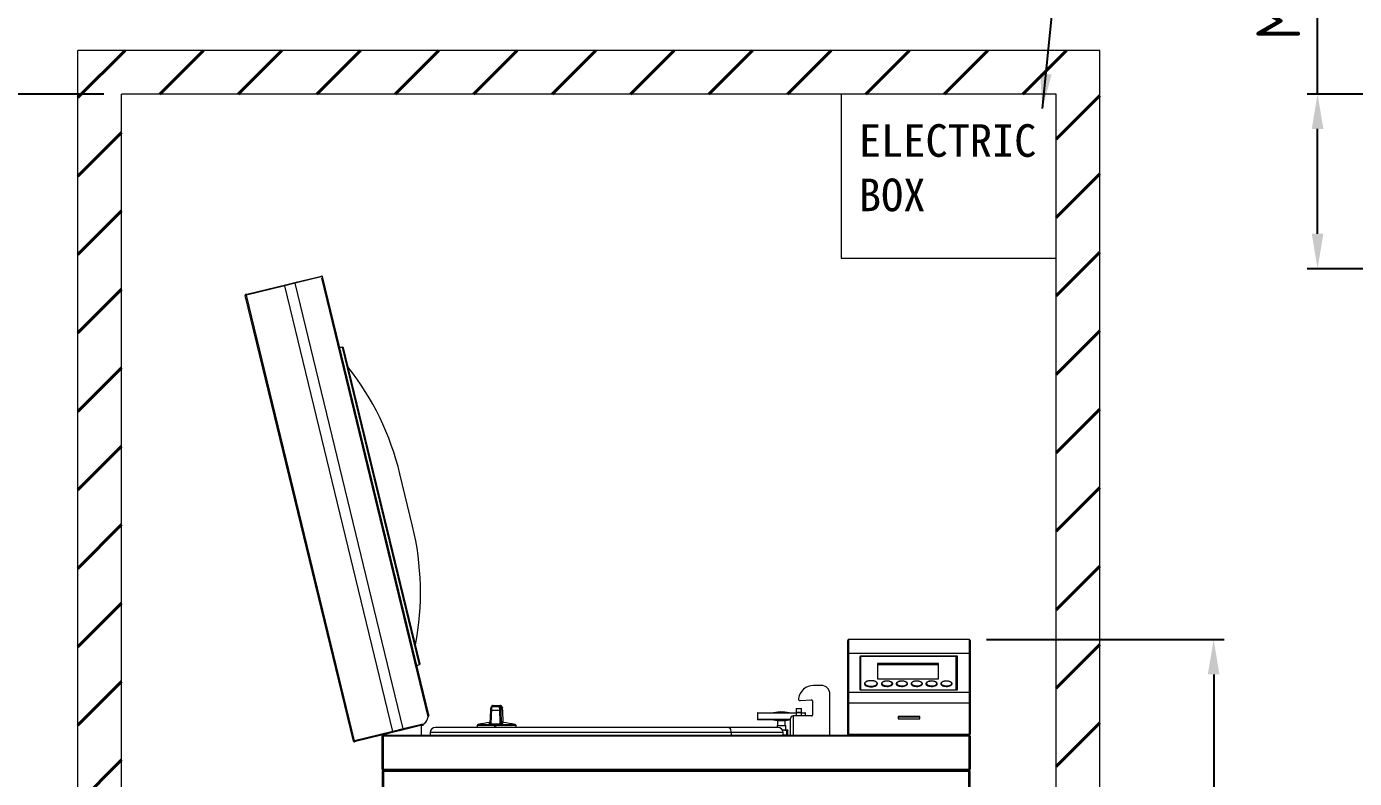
# Model space of a CAD drawing. Header units: millimetres. Extents: x 0 to 5860, y 0 to 4120.
# Drawn here: x 2071 to 3591, y 2248 to 3109 of the extents above; entities that cross this region are included whole.
import ezdxf

# ---------------------------------------------------------------- set-up
doc = ezdxf.new("R2010")
doc.units = ezdxf.units.MM
doc.layers.get('0').update_dxf_attribs({"lineweight": 15})
for name, color, linetype, lineweight in [('D', 3, 'Continuous', 13), ('P', 2, 'Continuous', 40), ('S', 4, 'Continuous', 15)]:
    doc.layers.add(name, color=color, linetype=linetype, lineweight=lineweight)
doc.styles.get("Standard").update_dxf_attribs({"font": 'kaiu.ttf'})
doc.styles.add('STU25', font='isocp2.shx')
doc.dimstyles.new('STU25', dxfattribs={"dimscale": 20, "dimtxt": 2.5, "dimasz": 2, "dimexe": 0.6, "dimexo": 1, "dimgap": 1, "dimtad": 1, "dimdsep": 46, "dimtxsty": 'STU25', "dimcen": 2, "dimazin": 2, "dimtfac": 1, "dimtmove": 0, "dimatfit": 3, "dimfxl": 0, "dimtolj": 1, "dimtzin": 0, "dimarcsym": 0})
doc.dimstyles.new('STU25$7', dxfattribs={"dimscale": 20, "dimtxt": 2.5, "dimasz": 2, "dimexe": 1.25, "dimexo": 0.625, "dimgap": 1, "dimtad": 1, "dimdec": 4, "dimdsep": 46, "dimtxsty": 'STU25', "dimcen": 2.5, "dimazin": 2, "dimtfac": 1, "dimtdec": 4, "dimtmove": 0, "dimatfit": 3, "dimfxl": 0, "dimtolj": 1, "dimtzin": 0, "dimarcsym": 0})

# ---------------------------------------------------------------- blocks, each defined once
blk = doc.blocks.new('*D17')
at = {"layer": 'D', "color": 0, "lineweight": -2}
for p, q in [((3549, 3031.9), (3549, 3311.9)), ((3600.8, 3031.9), (3537, 3031.9)), ((3549, 2871.9), (3549, 2991.9)), ((3601.9, 2831.9), (3537, 2831.9))]:
    blk.add_line(p, q, dxfattribs=at)
at = {"layer": 'D', "color": 0}
for points in [[(3542.4, 2991.9), (3555.7, 2991.9), (3549, 3031.9)], [(3542.4, 2871.9), (3555.7, 2871.9), (3549, 2831.9)]]:
    blk.add_solid(points, dxfattribs=at)
at = {"layer": 'Defpoints', "color": 0}
for p in [(3549, 3031.9), (3620.8, 3031.9), (3621.9, 2831.9)]:
    blk.add_point(p, dxfattribs=at)
at = {"layer": 'D', "color": 0, "insert": (3504, 3191.9), "char_height": 50, "attachment_point": 5, "rotation": 90, "style": 'STU25'}
blk.add_mtext('\\A1;Min.200', dxfattribs=at)
blk = doc.blocks.new('*D19')
at = {"layer": 'D', "color": 0, "lineweight": -2}
for p, q in [((3170.1, 2407.4), (3442.1, 2407.4)), ((3430.1, 2367.4), (3430.1, 1437.4)), ((3099.8, 1397.4), (3442.1, 1397.4))]:
    blk.add_line(p, q, dxfattribs=at)
at = {"layer": 'D', "color": 0}
for points in [[(3423.4, 2367.4), (3436.7, 2367.4), (3430.1, 2407.4)], [(3423.4, 1437.4), (3436.7, 1437.4), (3430.1, 1397.4)]]:
    blk.add_solid(points, dxfattribs=at)
at = {"layer": 'Defpoints', "color": 0}
for p in [(3150.1, 2407.4), (3079.8, 1397.4), (3430.1, 1397.4)]:
    blk.add_point(p, dxfattribs=at)
at = {"layer": 'D', "color": 0, "insert": (3385.1, 1902.4), "char_height": 50, "attachment_point": 5, "rotation": 90, "style": 'STU25'}
blk.add_mtext('\\A1;1010', dxfattribs=at)
blk = doc.blocks.new('*D25')
at = {"layer": 'D', "color": 0, "lineweight": -2}
for p, q in [((2159.7, 3031.9), (1969.4, 3031.9)), ((1981.4, 1437.4), (1981.4, 2991.9)), ((2159.7, 1397.4), (1969.4, 1397.4))]:
    blk.add_line(p, q, dxfattribs=at)
at = {"layer": 'D', "color": 0}
for points in [[(1974.8, 2991.9), (1988.1, 2991.9), (1981.4, 3031.9)], [(1974.8, 1437.4), (1988.1, 1437.4), (1981.4, 1397.4)]]:
    blk.add_solid(points, dxfattribs=at)
at = {"layer": 'Defpoints', "color": 0}
for p in [(1981.4, 3031.9), (2179.7, 3031.9), (2179.7, 1397.4)]:
    blk.add_point(p, dxfattribs=at)
at = {"layer": 'D', "color": 0, "insert": (1936.4, 2214.7), "char_height": 50, "attachment_point": 5, "rotation": 90, "style": 'STU25'}
blk.add_mtext('\\A1;1634.5', dxfattribs=at)

msp = doc.modelspace()

# ---------------------------------------------------------------- hatches: boundary and pattern name
at = {"layer": 'P'}
h = msp.add_hatch(dxfattribs=at)
h.set_pattern_fill('ANSI31', color=256, scale=20, style=0)
h.paths.add_polyline_path([(3299.716, 3081.904), (2129.716, 3081.904), (2129.716, 1347.404), (3299.716, 1347.404)])
edge = h.paths.add_edge_path(flags=16)
edge.add_line((3249.716, 3031.904), (2179.716, 3031.904))
edge.add_line((2179.716, 1397.404), (2179.716, 3031.904))
edge.add_line((3249.716, 1397.404), (3249.716, 3031.904))
edge.add_line((3251.255, 1397.404), (2179.716, 1397.404))

# ---------------------------------------------------------------- linework, layer by layer
at = {"color": 7, "linetype": 'Continuous', "lineweight": 15}
for p, q in [((2366.781, 2812.395), (2322.864, 2801.74)), ((2323.469, 2802.916), (2367.476, 2813.592)), ((2378.491, 2815.236), (2366.781, 2812.395)), ((2490.561, 2302.195), (2366.781, 2812.395)), ((2367.476, 2813.592), (2378.307, 2816.22)), ((2367.476, 2813.592), (2367.712, 2812.621)), ((2378.307, 2816.22), (2408.634, 2823.578)), ((2378.307, 2816.22), (2378.542, 2815.248)), ((2409.89, 2822.854), (2378.491, 2815.236)), ((2502.272, 2305.036), (2378.491, 2815.236)), ((2408.869, 2822.606), (2408.634, 2823.578)), ((2410.244, 2821.396), (2409.223, 2821.148)), ((2531.04, 2319.041), (2409.223, 2821.148)), ((2410.244, 2821.396), (2409.89, 2822.854)), ((2531.55, 2321.395), (2410.244, 2821.396)), ((2322.864, 2801.74), (2321.455, 2801.398)), ((2445.236, 2291.199), (2321.455, 2801.398)), ((2322.289, 2802.629), (2323.469, 2802.916)), ((2322.524, 2801.658), (2322.289, 2802.629)), ((2446.645, 2291.541), (2322.864, 2801.74)), ((2323.469, 2802.916), (2323.705, 2801.944)), ((2332.859, 2754.1), (2332.671, 2755.168)), ((2333.557, 2751.519), (2332.859, 2754.1)), ((2521.525, 2379.68), (2433.818, 2741.193)), ((2513.086, 2537.256), (2498.526, 2597.269)), ((3011.216, 2390.684), (3011.216, 2406.304)), ((3150.116, 2407.404), (3012.316, 2407.404)), ((3012.316, 2391.479), (3012.316, 2407.404)), ((3150.116, 2407.404), (3150.116, 2391.479)), ((3151.216, 2406.304), (3151.216, 2390.684)), ((3012.216, 2391.804), (3011.216, 2391.804)), ((3011.216, 2390.684), (3012.216, 2390.684)), ((3011.216, 2345.628), (3011.216, 2390.684)), ((3012.216, 2391.479), (3012.216, 2391.804)), ((3012.316, 2391.479), (3012.216, 2391.479)), ((3012.216, 2391.479), (3012.216, 2346.635)), ((3150.116, 2391.479), (3012.316, 2391.479)), ((3135.216, 2387.984), (3025.216, 2387.984)), ((3025.216, 2387.984), (3025.216, 2349.971)), ((3136.716, 2388.432), (3025.716, 2388.432)), ((3025.716, 2388.432), (3025.716, 2349.971)), ((3135.216, 2349.971), (3135.216, 2387.984)), ((3136.716, 2387.537), (3135.216, 2387.537)), ((3136.716, 2386.643), (3135.216, 2386.643)), ((3136.716, 2349.971), (3136.716, 2388.432)), ((3150.216, 2391.479), (3150.116, 2391.479)), ((3150.216, 2391.804), (3151.216, 2391.804)), ((3150.216, 2391.804), (3150.216, 2391.479)), ((3150.216, 2391.479), (3150.216, 2346.635)), ((3151.216, 2390.684), (3150.216, 2390.684)), ((3151.216, 2390.684), (3151.216, 2345.628)), ((3115.216, 2380.158), (3045.216, 2380.158)), ((3045.216, 2380.158), (3045.216, 2362.27)), ((3115.216, 2379.264), (3045.216, 2379.264)), ((3115.216, 2378.369), (3045.216, 2378.369)), ((3115.216, 2362.27), (3115.216, 2380.158)), ((3045.216, 2362.27), (3115.216, 2362.27)), ((2980.716, 2354.904), (2972.116, 2354.904)), ((2990.716, 2297.904), (2990.716, 2344.904)), ((3011.216, 2334.613), (3011.216, 2345.628)), ((3011.216, 2345.628), (3012.216, 2345.628)), ((3150.216, 2346.635), (3012.216, 2346.635)), ((3012.216, 2346.635), (3012.216, 2334.56)), ((3025.216, 2349.971), (3135.216, 2349.971)), ((3025.716, 2349.971), (3136.716, 2349.971)), ((3150.216, 2346.635), (3150.216, 2334.56)), ((3151.216, 2345.628), (3150.216, 2345.628)), ((3151.216, 2345.628), (3151.216, 2334.613)), ((2602.251, 2326.147), (2601.515, 2311.372)), ((2612.814, 2326.23), (2603.281, 2326.23)), ((2603.982, 2330.634), (2612.644, 2330.634)), ((2612.466, 2331.404), (2605.424, 2331.404)), ((2614.026, 2326.139), (2614.576, 2311.405)), ((2616.182, 2326.147), (2616.179, 2326.139)), ((2616.875, 2312.22), (2616.182, 2326.147)), ((2952.716, 2328.591), (2952.216, 2328.091)), ((2952.216, 2328.091), (2952.216, 2323.964)), ((2955.993, 2328.091), (2952.216, 2328.091)), ((2952.716, 2328.591), (2955.863, 2328.591)), ((2955.863, 2328.591), (2957.716, 2328.591)), ((2958.216, 2328.091), (2955.993, 2328.091)), ((2956.976, 2337.545), (2969.654, 2338.337)), ((2958.216, 2328.091), (2957.716, 2328.591)), ((2958.216, 2323.964), (2958.216, 2328.091)), ((2970.716, 2337.339), (2970.716, 2320.904)), ((3011.216, 2299.004), (3011.216, 2334.613)), ((3011.216, 2334.613), (3012.216, 2334.613)), ((3150.216, 2334.56), (3012.216, 2334.56)), ((3012.216, 2334.56), (3012.216, 2299.004)), ((3151.216, 2334.613), (3150.216, 2334.613)), ((3150.216, 2334.56), (3150.216, 2299.004)), ((3151.216, 2334.613), (3151.216, 2299.004)), ((2526.533, 2310.923), (2502.272, 2305.036)), ((2602.501, 2310.975), (2613.405, 2310.975)), ((2907.716, 2323.075), (2907.716, 2316.075)), ((2908.216, 2323.575), (2908.819, 2323.575)), ((2945.716, 2315.575), (2908.216, 2315.575)), ((2908.819, 2323.575), (2952.216, 2323.575)), ((2933.716, 2324.684), (2926.133, 2323.575)), ((2926.133, 2315.575), (2930.716, 2314.904)), ((2930.716, 2314.904), (2930.716, 2308.904)), ((2930.716, 2314.904), (2939.716, 2314.904)), ((2933.716, 2324.684), (2936.716, 2324.684)), ((2944.3, 2323.575), (2936.716, 2324.684)), ((2939.716, 2314.904), (2944.3, 2315.575)), ((2939.716, 2308.904), (2939.716, 2314.904)), ((2945.716, 2297.904), (2945.716, 2316.904)), ((2969.716, 2319.904), (2948.716, 2319.904)), ((2948.716, 2319.904), (2948.716, 2297.904)), ((2952.216, 2323.964), (2952.216, 2319.904)), ((2952.216, 2323.964), (2952.216, 2319.904)), ((2955.216, 2323.964), (2952.216, 2323.964)), ((2952.216, 2323.964), (2958.216, 2323.964)), ((2958.216, 2323.964), (2955.216, 2323.964)), ((2958.216, 2319.904), (2958.216, 2323.964)), ((2958.216, 2319.904), (2958.216, 2323.964)), ((2958.216, 2323.575), (2962.216, 2323.575)), ((2962.716, 2319.904), (2962.716, 2323.075)), ((3068.816, 2319.304), (3068.816, 2316.504)), ((3093.616, 2319.304), (3068.816, 2319.304)), ((3068.816, 2319.004), (3093.616, 2319.004)), ((3068.816, 2316.504), (3093.616, 2316.504)), ((3073.716, 2319.304), (3073.716, 2319.004)), ((3086.216, 2319.304), (3086.216, 2319.004)), ((3093.616, 2316.504), (3093.616, 2319.304)), ((2490.561, 2302.195), (2446.645, 2291.541)), ((2491.728, 2301.449), (2447.721, 2290.773)), ((2479.216, 2296.894), (2478.216, 2296.894)), ((2478.216, 2283.904), (2478.216, 2296.894)), ((2478.226, 2258.914), (2478.226, 2295.651)), ((2479.216, 2295.657), (2479.216, 2296.894)), ((2479.226, 2297.904), (3150.206, 2297.904)), ((2479.226, 2296.904), (2479.226, 2297.904)), ((2479.226, 2296.894), (2479.226, 2296.904)), ((3150.206, 2296.894), (2479.226, 2296.894)), ((2479.226, 2296.894), (2479.226, 2295.657)), ((2479.226, 2295.657), (2479.236, 2295.657)), ((2479.236, 2295.657), (2479.236, 2258.914)), ((2483.216, 2299.384), (2483.216, 2297.904)), ((2502.272, 2305.036), (2490.561, 2302.195)), ((2491.728, 2301.449), (2491.492, 2302.421)), ((2502.559, 2304.077), (2491.728, 2301.449)), ((2502.559, 2304.077), (2502.323, 2305.049)), ((2524.091, 2309.301), (2502.559, 2304.077)), ((2523.216, 2297.904), (2523.216, 2309.089)), ((2523.855, 2310.273), (2524.091, 2309.301)), ((2524.091, 2309.301), (2525.16, 2309.56)), ((2524.924, 2310.532), (2525.16, 2309.56)), ((2533.216, 2300.904), (2533.216, 2297.904)), ((2873.785, 2306.904), (2539.216, 2306.904)), ((2587.004, 2309.132), (2586.926, 2306.904)), ((2613.564, 2310.103), (2602.246, 2310.103)), ((2607.294, 2306.904), (2607.299, 2309.132)), ((2607.332, 2309.977), (2607.325, 2306.904)), ((2608.33, 2309.977), (2607.332, 2309.977)), ((2608.292, 2306.904), (2608.297, 2309.132)), ((2631.507, 2306.904), (2631.429, 2309.132)), ((2931.216, 2306.904), (2873.809, 2306.904)), ((2878.027, 2297.904), (2878.027, 2300.904)), ((2878.052, 2297.904), (2878.052, 2300.904)), ((2930.216, 2308.904), (2930.216, 2306.904)), ((2930.216, 2308.904), (2940.216, 2308.904)), ((2936.401, 2303.777), (2937.65, 2303.904)), ((2936.412, 2303.904), (2937.65, 2303.904)), ((2937.216, 2297.904), (2937.216, 2300.904)), ((2937.65, 2297.904), (2937.216, 2297.948)), ((2937.65, 2303.904), (2942.117, 2303.904)), ((2940.216, 2303.904), (2940.216, 2308.904)), ((2941.439, 2303.404), (2942.117, 2303.904)), ((2941.439, 2298.404), (2941.439, 2303.404)), ((2942.795, 2298.404), (2942.117, 2297.904)), ((2942.795, 2298.404), (2942.795, 2303.404)), ((3012.216, 2299.004), (3011.216, 2299.004)), ((3012.216, 2299.004), (3150.216, 2299.004)), ((3012.316, 2297.904), (3012.316, 2298.633)), ((3150.116, 2297.904), (3150.116, 2298.633)), ((3150.196, 2258.914), (3150.196, 2295.657)), ((3150.196, 2295.657), (3150.206, 2295.657)), ((3150.206, 2296.904), (3150.206, 2297.904)), ((3150.206, 2296.904), (3150.206, 2296.894)), ((3150.206, 2295.657), (3150.206, 2296.894)), ((3150.216, 2299.004), (3151.216, 2299.004)), ((3150.216, 2296.894), (3151.216, 2296.894)), ((3150.216, 2296.894), (3150.216, 2295.657)), ((3151.206, 2258.914), (3151.206, 2295.651)), ((3151.216, 2296.894), (3151.216, 2283.904)), ((2446.645, 2291.541), (2445.236, 2291.199)), ((2446.305, 2291.458), (2446.541, 2290.486)), ((2447.721, 2290.773), (2446.541, 2290.486)), ((2447.721, 2290.773), (2447.486, 2291.745)), ((2478.216, 2258.914), (2478.216, 2283.904)), ((2478.216, 2283.904), (2478.226, 2283.904)), ((3151.216, 2283.904), (3151.206, 2283.904)), ((3151.216, 2283.904), (3151.216, 2258.914)), ((2478.216, 2256.404), (2478.216, 1475.404)), ((2479.716, 2256.404), (2478.216, 2256.404)), ((2478.226, 2258.914), (2479.236, 2258.914)), ((2478.226, 2258.904), (2478.226, 2258.914)), ((2479.226, 2258.904), (2478.226, 2258.904)), ((2479.226, 2258.904), (2479.226, 2258.914)), ((2479.226, 2257.904), (2479.236, 2257.904)), ((2479.236, 2258.914), (3150.196, 2258.914)), ((2479.236, 2258.904), (2479.236, 2257.904)), ((2479.246, 2257.904), (2479.236, 2257.904)), ((3150.186, 2257.904), (2479.246, 2257.904)), ((2479.503, 2256.851), (2479.716, 2256.897)), ((2479.716, 2257.904), (2479.716, 2256.904)), ((3149.716, 2256.404), (2479.716, 2256.404)), ((2479.716, 2256.404), (2479.716, 1475.404)), ((3149.716, 2257.904), (3149.716, 2256.904)), ((3149.716, 2256.897), (3149.93, 2256.851)), ((3149.716, 1475.404), (3149.716, 2256.404)), ((3151.216, 2256.404), (3149.716, 2256.404)), ((3150.196, 2257.904), (3150.186, 2257.904)), ((3150.196, 2258.914), (3151.206, 2258.914)), ((3150.196, 2258.904), (3150.196, 2257.904)), ((3150.196, 2257.904), (3150.206, 2257.904)), ((3150.206, 2258.914), (3150.206, 2258.904)), ((3150.206, 2258.904), (3151.206, 2258.904)), ((3151.206, 2258.904), (3151.206, 2258.914)), ((3151.216, 1475.404), (3151.216, 2256.404))]:
    msp.add_line(p, q, dxfattribs=at)
at = {"color": 8, "linetype": 'Continuous', "lineweight": 15}
for p, q in [((2332.859, 2754.1), (2332.926, 2754.118)), ((2520.997, 2378.548), (2432.829, 2741.957)), ((2616.872, 2312.221), (2616.179, 2326.139)), ((2908.331, 2323.075), (2907.716, 2323.075)), ((2907.716, 2316.075), (2945.716, 2316.075)), ((2952.216, 2323.075), (2908.331, 2323.075)), ((2962.716, 2323.075), (2958.216, 2323.075)), ((2878.027, 2300.904), (2533.216, 2300.904)), ((2607.299, 2309.132), (2587.004, 2309.132)), ((2587.787, 2310.074), (2607.847, 2310.074)), ((2607.847, 2310.074), (2630.646, 2310.074)), ((2631.429, 2309.132), (2608.297, 2309.132)), ((2937.216, 2300.904), (2878.052, 2300.904)), ((2478.226, 2258.914), (2478.216, 2258.914)), ((3151.206, 2258.914), (3151.216, 2258.914))]:
    msp.add_line(p, q, dxfattribs=at)
at = {"color": 7, "linetype": 'Continuous', "lineweight": 15, "flags": 128}
for points in [[(3030.219, 2356.597), (3030.26, 2356.317), (3030.609, 2355.609), (3031.29, 2354.95), (3032.271, 2354.373), (3033.507, 2353.903), (3034.94, 2353.564), (3036.503, 2353.37), (3038.122, 2353.33), (3039.723, 2353.448), (3041.229, 2353.716), (3042.572, 2354.123), (3043.687, 2354.65), (3044.523, 2355.271), (3045.041, 2355.958), (3045.216, 2356.68)], [(3049.717, 2356.63), (3049.76, 2356.342), (3050.108, 2355.685), (3050.786, 2355.082), (3051.756, 2354.565), (3052.966, 2354.162), (3054.352, 2353.895), (3055.838, 2353.778), (3057.345, 2353.817), (3058.791, 2354.01), (3060.098, 2354.348), (3061.196, 2354.811), (3062.025, 2355.375), (3062.541, 2356.009), (3062.716, 2356.68)], [(3062.216, 2357.127), (3062.028, 2357.794), (3061.474, 2358.419), (3060.59, 2358.964), (3059.431, 2359.392), (3058.07, 2359.679), (3056.593, 2359.805), (3055.092, 2359.762), (3053.662, 2359.555), (3052.392, 2359.194), (3051.362, 2358.704), (3050.638, 2358.115), (3050.264, 2357.463), (3050.264, 2356.79), (3050.638, 2356.139), (3051.362, 2355.55), (3052.392, 2355.059), (3053.662, 2354.699), (3055.092, 2354.491), (3056.593, 2354.449), (3058.07, 2354.575), (3059.431, 2354.861), (3060.59, 2355.29), (3061.474, 2355.834), (3062.028, 2356.459), (3062.216, 2357.127)], [(3066.717, 2356.63), (3066.76, 2356.342), (3067.108, 2355.685), (3067.786, 2355.082), (3068.756, 2354.565), (3069.966, 2354.162), (3071.352, 2353.895), (3072.838, 2353.778), (3074.345, 2353.817), (3075.791, 2354.01), (3077.098, 2354.348), (3078.196, 2354.811), (3079.025, 2355.375), (3079.541, 2356.009), (3079.716, 2356.68)], [(3079.216, 2357.127), (3079.028, 2357.794), (3078.474, 2358.419), (3077.59, 2358.964), (3076.431, 2359.392), (3075.07, 2359.679), (3073.593, 2359.805), (3072.092, 2359.762), (3070.662, 2359.555), (3069.392, 2359.194), (3068.362, 2358.704), (3067.638, 2358.115), (3067.264, 2357.463), (3067.264, 2356.79), (3067.638, 2356.139), (3068.362, 2355.55), (3069.392, 2355.059), (3070.662, 2354.699), (3072.092, 2354.491), (3073.593, 2354.449), (3075.07, 2354.575), (3076.431, 2354.861), (3077.59, 2355.29), (3078.474, 2355.834), (3079.028, 2356.459), (3079.216, 2357.127)], [(3083.717, 2356.63), (3083.76, 2356.342), (3084.108, 2355.685), (3084.786, 2355.082), (3085.756, 2354.565), (3086.966, 2354.162), (3088.352, 2353.895), (3089.838, 2353.778), (3091.345, 2353.817), (3092.791, 2354.01), (3094.098, 2354.348), (3095.196, 2354.811), (3096.025, 2355.375), (3096.541, 2356.009), (3096.716, 2356.68)], [(3096.216, 2357.127), (3096.028, 2357.794), (3095.474, 2358.419), (3094.59, 2358.964), (3093.431, 2359.392), (3092.07, 2359.679), (3090.593, 2359.805), (3089.092, 2359.762), (3087.662, 2359.555), (3086.392, 2359.194), (3085.362, 2358.704), (3084.638, 2358.115), (3084.264, 2357.463), (3084.264, 2356.79), (3084.638, 2356.139), (3085.362, 2355.55), (3086.392, 2355.059), (3087.662, 2354.699), (3089.092, 2354.491), (3090.593, 2354.449), (3092.07, 2354.575), (3093.431, 2354.861), (3094.59, 2355.29), (3095.474, 2355.834), (3096.028, 2356.459), (3096.216, 2357.127)], [(3100.717, 2356.63), (3100.76, 2356.342), (3101.108, 2355.685), (3101.786, 2355.082), (3102.756, 2354.565), (3103.966, 2354.162), (3105.352, 2353.895), (3106.838, 2353.778), (3108.345, 2353.817), (3109.791, 2354.01), (3111.098, 2354.348), (3112.196, 2354.811), (3113.025, 2355.375), (3113.541, 2356.009), (3113.716, 2356.68)], [(3113.216, 2357.127), (3113.028, 2357.794), (3112.474, 2358.419), (3111.59, 2358.964), (3110.431, 2359.392), (3109.07, 2359.679), (3107.593, 2359.805), (3106.092, 2359.762), (3104.662, 2359.555), (3103.392, 2359.194), (3102.362, 2358.704), (3101.638, 2358.115), (3101.264, 2357.463), (3101.264, 2356.79), (3101.638, 2356.139), (3102.362, 2355.55), (3103.392, 2355.059), (3104.662, 2354.699), (3106.092, 2354.491), (3107.593, 2354.449), (3109.07, 2354.575), (3110.431, 2354.861), (3111.59, 2355.29), (3112.474, 2355.834), (3113.028, 2356.459), (3113.216, 2357.127)], [(3117.717, 2356.63), (3117.76, 2356.342), (3118.108, 2355.685), (3118.786, 2355.082), (3119.756, 2354.565), (3120.966, 2354.162), (3122.352, 2353.895), (3123.838, 2353.778), (3125.345, 2353.817), (3126.791, 2354.01), (3128.098, 2354.348), (3129.196, 2354.811), (3130.025, 2355.375), (3130.541, 2356.009), (3130.716, 2356.68)], [(3130.216, 2357.127), (3130.028, 2357.794), (3129.474, 2358.419), (3128.59, 2358.964), (3127.431, 2359.392), (3126.07, 2359.679), (3124.593, 2359.805), (3123.092, 2359.762), (3121.662, 2359.555), (3120.392, 2359.194), (3119.362, 2358.704), (3118.638, 2358.115), (3118.264, 2357.463), (3118.264, 2356.79), (3118.638, 2356.139), (3119.362, 2355.55), (3120.392, 2355.059), (3121.662, 2354.699), (3123.092, 2354.491), (3124.593, 2354.449), (3126.07, 2354.575), (3127.431, 2354.861), (3128.59, 2355.29), (3129.474, 2355.834), (3130.028, 2356.459), (3130.216, 2357.127)], [(3031.754, 2355.486), (3032.243, 2355.175), (3033.352, 2354.679), (3034.679, 2354.306), (3036.159, 2354.075), (3037.716, 2353.996), (3039.274, 2354.075), (3040.753, 2354.306), (3042.081, 2354.679), (3043.189, 2355.175), (3043.983, 2355.731)], [(2604.688, 2331.051), (2604.871, 2331.388), (2605.055, 2331.628), (2605.24, 2331.772), (2605.424, 2331.821), (2605.609, 2331.772), (2605.793, 2331.628), (2605.967, 2331.404)], [(2612.272, 2331.051), (2612.456, 2331.388), (2612.64, 2331.628), (2612.824, 2331.772), (2613.009, 2331.821), (2613.024, 2331.82)], [(2613.405, 2310.975), (2613.317, 2313.239), (2612.814, 2326.23)], [(2615.856, 2329.222), (2615.614, 2329.721), (2615.376, 2330.079), (2615.144, 2330.293), (2614.918, 2330.365), (2614.699, 2330.293), (2614.485, 2330.079), (2614.279, 2329.721), (2614.08, 2329.222)], [(2601.476, 2311.147), (2601.498, 2311.228), (2601.52, 2311.405)], [(2878.027, 2300.904), (2877.882, 2302.457), (2877.459, 2303.904), (2876.785, 2305.146), (2875.906, 2306.1), (2874.883, 2306.699), (2873.785, 2306.904)], [(2878.052, 2300.904), (2877.907, 2302.457), (2877.483, 2303.904), (2876.809, 2305.146), (2875.931, 2306.1), (2874.907, 2306.699), (2873.809, 2306.904)]]:
    msp.add_lwpolyline(points, dxfattribs=at)
at = {"color": 8, "linetype": 'Continuous', "lineweight": 15, "flags": 128}
for points in [[(3044.716, 2357.127), (3044.541, 2357.823), (3044.023, 2358.485), (3043.189, 2359.079), (3042.081, 2359.574), (3040.753, 2359.947), (3039.274, 2360.179), (3037.716, 2360.257), (3036.159, 2360.179), (3034.679, 2359.947), (3033.352, 2359.574), (3032.243, 2359.079), (3031.41, 2358.485), (3030.892, 2357.823), (3030.716, 2357.127), (3030.892, 2356.43), (3031.41, 2355.768), (3031.754, 2355.486)], [(2612.644, 2330.634), (2612.846, 2331.143), (2613.056, 2331.506), (2613.273, 2331.725), (2613.497, 2331.798), (2613.514, 2331.797)], [(2615.739, 2329.747), (2615.822, 2329.492), (2615.856, 2329.222)]]:
    msp.add_lwpolyline(points, dxfattribs=at)
at = {"color": 7, "linetype": 'Continuous', "lineweight": 15}
for centre, radius, start, end in [((2408.881, 2822.557), 1.05, 16.366552, 103.63715), ((2432.675, 2751.206), 9.25, 249.056371, 270.956766), ((2432.846, 2740.957), 1, 13.63715, 90.956766), ((2188.52, 2522.057), 319, 13.63715, 38.236078), ((2203.079, 2462.045), 319, 349.038221, 13.63715), ((2523.778, 2369.857), 9.25, 108.471657, 128.391296), ((2520.53, 2379.579), 1, 288.471657, 5.791274), ((2972.116, 2337.504), 17.4, 90, 172.397763), ((2980.716, 2344.904), 10, 0, 90), ((2609.216, 2245.095), 86.809, 92.514024, 92.837959), ((2605.506, 2330.792), 0.618, 97.625129, 142.991407), ((2608.448, 2244.818), 86.249, 87.811726, 92.188274), ((2612.578, 2329.13), 1.506, 3.486545, 87.464608), ((2613.165, 2322.801), 3.447, 75.535001, 95.841281), ((2609.216, 2245.095), 86.809, 87.162041, 87.485976), ((2956.851, 2339.541), 2, 172.397763, 273.576334), ((2969.716, 2337.339), 1, 0, 93.576334), ((2511.778, 2324.424), 20, 317.539324, 344.386461), ((2614.806, 2188.029), 125, 96.093489, 102.483399), ((2601.241, 2310.871), 1.265, 322.643505, 4.74379), ((2615.217, 2310.855), 1.816, 176.213087, 204.468775), ((2615.577, 2311.469), 1.003, 183.688243, 266.090858), ((2603.626, 2188.029), 125, 77.516601, 84.046457), ((2908.216, 2323.075), 0.5, 90, 180), ((2908.216, 2316.075), 0.5, 180, 270), ((2948.716, 2316.904), 3, 90, 180), ((2962.216, 2323.075), 0.5, 0, 90), ((2969.716, 2320.904), 1, 270, 0), ((2523.831, 2310.37), 1.1, 283.63715, 8.421241), ((2539.216, 2300.904), 6, 90, 180), ((2588.003, 2309.097), 1, 102.483399, 178), ((2630.43, 2309.097), 1, 2, 77.516601), ((2931.216, 2300.904), 6, 0, 90), ((2479.226, 2258.914), 1.01, 180, 270), ((3150.206, 2258.914), 1.01, 270, 0)]:
    msp.add_arc(centre, radius, start, end, dxfattribs=at)
at = {"color": 8, "linetype": 'Continuous', "lineweight": 15}
for centre, radius, start, end in [((3042.653, 2357.321), 2.072, 309.90137, 354.619915), ((2602.948, 2323.917), 2.337, 81.816251, 107.361565), ((2604.047, 2329.161), 1.474, 92.517206, 156.272044), ((2605.585, 2330.302), 1.637, 114.029942, 168.28878), ((2600.546, 2311.442), 0.976, 273.818387, 342.3884)]:
    msp.add_arc(centre, radius, start, end, dxfattribs=at)
at = {"color": 7, "linetype": 'Continuous', "lineweight": 15}
for points, knots in [([(2322.289, 2802.629), (2322.131, 2802.568), (2321.817, 2802.446), (2321.511, 2802.024), (2321.423, 2801.613), (2321.466, 2801.375), (2321.479, 2801.301)], [0, 0, 0, 0, 0.289794501, 0.579924099, 0.870054646, 1, 1, 1, 1]), ([(3012.316, 2407.404), (3012.151, 2407.382), (3011.821, 2407.339), (3011.427, 2407.009), (3011.238, 2406.631), (3011.222, 2406.385), (3011.216, 2406.304)], [0, 0, 0, 0, 0.2860555, 0.57240043, 0.85874662, 1, 1, 1, 1]), ([(3151.216, 2406.304), (3151.195, 2406.469), (3151.151, 2406.799), (3150.821, 2407.193), (3150.443, 2407.382), (3150.197, 2407.398), (3150.116, 2407.404)], [0, 0, 0, 0, 0.286055496, 0.572400425, 0.858746618, 1, 1, 1, 1]), ([(3037.481, 2360.294), (3037.115, 2360.287), (3036.236, 2360.271), (3034.895, 2360.077), (3033.528, 2359.745), (3032.331, 2359.278), (3031.345, 2358.692), (3030.66, 2358.02), (3030.256, 2357.297), (3030.236, 2356.808), (3030.227, 2356.576)], [0, 0, 0, 0, 0.09589822, 0.22963181, 0.3637769, 0.49875518, 0.63509466, 0.77309493, 0.89209828, 1, 1, 1, 1]), ([(3045.216, 2356.68), (3045.205, 2356.837), (3045.174, 2357.251), (3044.863, 2357.891), (3044.255, 2358.552), (3043.374, 2359.139), (3042.24, 2359.633), (3040.907, 2360.008), (3039.445, 2360.235), (3038.277, 2360.329), (3037.625, 2360.3), (3037.481, 2360.294)], [0, 0, 0, 0, 0.07147875, 0.18845567, 0.30911831, 0.43779693, 0.57012543, 0.70187001, 0.83279489, 0.96323189, 1, 1, 1, 1]), ([(3056.008, 2359.848), (3055.89, 2359.85), (3055.297, 2359.862), (3054.241, 2359.738), (3052.926, 2359.474), (3051.764, 2359.066), (3050.802, 2358.535), (3050.136, 2357.912), (3049.753, 2357.251), (3049.742, 2356.811), (3049.737, 2356.614)], [0, 0, 0, 0, 0.03597187, 0.18063891, 0.32568143, 0.47165397, 0.61930272, 0.76926213, 0.89685036, 1, 1, 1, 1]), ([(3062.716, 2356.68), (3062.704, 2356.831), (3062.672, 2357.226), (3062.359, 2357.826), (3061.758, 2358.433), (3060.89, 2358.963), (3059.777, 2359.396), (3058.484, 2359.695), (3057.201, 2359.857), (3056.366, 2359.85), (3056.008, 2359.848)], [0, 0, 0, 0, 0.07753899, 0.20174075, 0.33066174, 0.46952076, 0.61216998, 0.75385482, 0.89459575, 1, 1, 1, 1]), ([(3073.008, 2359.848), (3072.89, 2359.85), (3072.297, 2359.862), (3071.241, 2359.738), (3069.926, 2359.474), (3068.764, 2359.066), (3067.802, 2358.535), (3067.136, 2357.912), (3066.753, 2357.251), (3066.742, 2356.811), (3066.737, 2356.614)], [0, 0, 0, 0, 0.03597187, 0.18063891, 0.32568143, 0.47165397, 0.61930272, 0.76926213, 0.89685036, 1, 1, 1, 1]), ([(3079.716, 2356.68), (3079.704, 2356.831), (3079.672, 2357.226), (3079.359, 2357.826), (3078.758, 2358.433), (3077.89, 2358.963), (3076.777, 2359.396), (3075.484, 2359.695), (3074.201, 2359.857), (3073.366, 2359.85), (3073.008, 2359.848)], [0, 0, 0, 0, 0.07753899, 0.20174075, 0.33066174, 0.46952076, 0.61216998, 0.75385482, 0.89459575, 1, 1, 1, 1]), ([(3090.008, 2359.848), (3089.89, 2359.85), (3089.297, 2359.862), (3088.241, 2359.738), (3086.926, 2359.474), (3085.764, 2359.066), (3084.802, 2358.535), (3084.136, 2357.912), (3083.753, 2357.251), (3083.742, 2356.811), (3083.737, 2356.614)], [0, 0, 0, 0, 0.03597187, 0.18063891, 0.32568143, 0.47165397, 0.61930272, 0.76926213, 0.89685036, 1, 1, 1, 1]), ([(3096.716, 2356.68), (3096.704, 2356.831), (3096.672, 2357.226), (3096.359, 2357.826), (3095.758, 2358.433), (3094.89, 2358.963), (3093.777, 2359.396), (3092.484, 2359.695), (3091.201, 2359.857), (3090.366, 2359.85), (3090.008, 2359.848)], [0, 0, 0, 0, 0.07753899, 0.20174075, 0.33066174, 0.46952076, 0.61216998, 0.75385482, 0.89459575, 1, 1, 1, 1]), ([(3107.008, 2359.848), (3106.89, 2359.85), (3106.297, 2359.862), (3105.241, 2359.738), (3103.926, 2359.474), (3102.764, 2359.066), (3101.802, 2358.535), (3101.136, 2357.912), (3100.753, 2357.251), (3100.742, 2356.811), (3100.737, 2356.614)], [0, 0, 0, 0, 0.03597187, 0.18063891, 0.32568143, 0.47165397, 0.61930272, 0.76926213, 0.89685036, 1, 1, 1, 1]), ([(3113.716, 2356.68), (3113.704, 2356.831), (3113.672, 2357.226), (3113.359, 2357.826), (3112.758, 2358.433), (3111.89, 2358.963), (3110.777, 2359.396), (3109.484, 2359.695), (3108.201, 2359.857), (3107.366, 2359.85), (3107.008, 2359.848)], [0, 0, 0, 0, 0.07753899, 0.20174075, 0.33066174, 0.46952076, 0.61216998, 0.75385482, 0.89459575, 1, 1, 1, 1]), ([(3124.008, 2359.848), (3123.89, 2359.85), (3123.297, 2359.862), (3122.241, 2359.738), (3120.926, 2359.474), (3119.764, 2359.066), (3118.802, 2358.535), (3118.136, 2357.912), (3117.753, 2357.251), (3117.742, 2356.811), (3117.737, 2356.614)], [0, 0, 0, 0, 0.03597187, 0.18063891, 0.32568143, 0.47165397, 0.61930272, 0.76926213, 0.89685036, 1, 1, 1, 1]), ([(3130.716, 2356.68), (3130.704, 2356.831), (3130.672, 2357.226), (3130.359, 2357.826), (3129.758, 2358.433), (3128.89, 2358.963), (3127.777, 2359.396), (3126.484, 2359.695), (3125.201, 2359.857), (3124.366, 2359.85), (3124.008, 2359.848)], [0, 0, 0, 0, 0.07753899, 0.20174075, 0.33066174, 0.46952076, 0.61216998, 0.75385482, 0.89459575, 1, 1, 1, 1]), ([(2602.699, 2329.754), (2602.693, 2329.741), (2602.642, 2329.64), (2602.592, 2329.446), (2602.507, 2329.096), (2602.432, 2328.542), (2602.348, 2327.683), (2602.286, 2326.855), (2602.261, 2326.314), (2602.253, 2326.141)], [0, 0, 0, 0, 0.01157183, 0.08829888, 0.22364841, 0.45466605, 0.66853446, 0.89359204, 1, 1, 1, 1]), ([(2603.281, 2326.23), (2603.23, 2325.236), (2602.969, 2320.151), (2602.71, 2315.066), (2602.501, 2310.975)], [0, 0, 0, 0, 0.195551206, 1, 1, 1, 1]), ([(2604.893, 2331.766), (2604.706, 2331.748), (2604.265, 2331.705), (2603.761, 2331.36), (2603.338, 2330.932), (2602.999, 2330.412), (2602.797, 2329.972), (2602.694, 2329.748)], [0, 0, 0, 0, 0.12651475, 0.29805842, 0.48919092, 0.7396547, 1, 1, 1, 1]), ([(2603.982, 2330.634), (2603.897, 2330.483), (2603.728, 2330.179), (2603.516, 2329.05), (2603.361, 2327.675), (2603.305, 2326.673), (2603.281, 2326.23)], [0, 0, 0, 0, 0.26513069, 0.53278347, 0.79321254, 1, 1, 1, 1]), ([(2605.155, 2331.004), (2605.099, 2331.002), (2604.988, 2331), (2604.845, 2331.005), (2604.74, 2331.018), (2604.688, 2331.034), (2604.688, 2331.047), (2604.688, 2331.051)], [0, 0, 0, 0, 0.2137522, 0.42751226, 0.64115422, 0.85515714, 1, 1, 1, 1]), ([(2612.272, 2331.051), (2612.263, 2331.044), (2612.245, 2331.03), (2612.149, 2331.013), (2612.016, 2331.003), (2611.871, 2331), (2611.779, 2331.003), (2611.742, 2331.004)], [0, 0, 0, 0, 0.21512161, 0.43026826, 0.6447995, 0.85865544, 1, 1, 1, 1]), ([(2612.814, 2326.23), (2612.796, 2326.768), (2612.761, 2327.843), (2612.718, 2329.202), (2612.681, 2330.22), (2612.656, 2330.497), (2612.644, 2330.634)], [0, 0, 0, 0, 0.25102202, 0.50131391, 0.75279586, 1, 1, 1, 1]), ([(2615.739, 2329.748), (2615.661, 2329.92), (2615.465, 2330.352), (2615.146, 2330.872), (2614.693, 2331.344), (2614.181, 2331.699), (2613.732, 2331.75), (2613.543, 2331.772)], [0, 0, 0, 0, 0.19812744, 0.49723084, 0.69522594, 0.87122871, 1, 1, 1, 1]), ([(2614.08, 2329.222), (2614.061, 2329.126), (2614.021, 2328.933), (2613.993, 2328.222), (2613.991, 2327.269), (2614.014, 2326.516), (2614.026, 2326.139)], [0, 0, 0, 0, 0.24949686, 0.50136127, 0.75063828, 1, 1, 1, 1]), ([(2616.178, 2326.186), (2616.172, 2326.317), (2616.15, 2326.802), (2616.091, 2327.597), (2616.012, 2328.468), (2615.921, 2329.068), (2615.865, 2329.416), (2615.763, 2329.667), (2615.723, 2329.766)], [0, 0, 0, 0, 0.08043675, 0.30032307, 0.52198507, 0.75300791, 0.90309025, 1, 1, 1, 1]), ([(2616.179, 2326.139), (2616.162, 2326.449), (2616.124, 2327.151), (2616.042, 2328.115), (2615.946, 2328.905), (2615.886, 2329.116), (2615.856, 2329.222)], [0, 0, 0, 0, 0.205403857, 0.464616619, 0.732488322, 1, 1, 1, 1]), ([(2531.547, 2321.395), (2531.548, 2321.396), (2531.549, 2321.405), (2531.542, 2321.36), (2531.522, 2321.23), (2531.46, 2320.858), (2531.318, 2320.109), (2531.145, 2319.444), (2531.04, 2319.041)], [0, 0, 0, 0, 0.01371315, 0.06316816, 0.13533595, 0.265476, 0.55566681, 1, 1, 1, 1]), ([(2601.52, 2311.405), (2601.521, 2311.343), (2601.524, 2311.223), (2601.727, 2311.083), (2602.053, 2310.989), (2602.352, 2310.98), (2602.501, 2310.975)], [0, 0, 0, 0, 0.26516595, 0.51746759, 0.76028152, 1, 1, 1, 1]), ([(2613.405, 2310.975), (2613.533, 2310.978), (2613.829, 2310.985), (2614.214, 2311.069), (2614.502, 2311.213), (2614.551, 2311.34), (2614.576, 2311.405)], [0, 0, 0, 0, 0.19684607, 0.45259354, 0.72333546, 1, 1, 1, 1]), ([(2616.607, 2312.378), (2616.564, 2312.375), (2616.399, 2312.362), (2616.318, 2312.473), (2616.344, 2312.442), (2616.345, 2312.44)], [0, 0, 0, 0, 0.24686207, 0.94932019, 1, 1, 1, 1]), ([(2479.226, 2296.904), (2479.225, 2296.904), (2479.222, 2296.903), (2479.219, 2296.901), (2479.217, 2296.898), (2479.216, 2296.895), (2479.216, 2296.894)], [0, 0, 0, 0, 0.24941257, 0.49960838, 0.74980419, 1, 1, 1, 1]), ([(2602.246, 2310.103), (2602.001, 2310.108), (2601.51, 2310.119), (2600.97, 2310.199), (2600.627, 2310.316), (2600.617, 2310.417), (2600.611, 2310.469)], [0, 0, 0, 0, 0.24614173, 0.492230113, 0.742439391, 1, 1, 1, 1]), ([(2607.332, 2309.977), (2607.332, 2309.975), (2607.325, 2309.92), (2607.314, 2309.773), (2607.304, 2309.519), (2607.299, 2309.297), (2607.299, 2309.18), (2607.299, 2309.132)], [0, 0, 0, 0, 0.01217584, 0.33613827, 0.66002635, 0.86271933, 1, 1, 1, 1]), ([(2608.33, 2309.977), (2608.33, 2309.975), (2608.323, 2309.92), (2608.312, 2309.773), (2608.302, 2309.519), (2608.297, 2309.297), (2608.297, 2309.18), (2608.297, 2309.132)], [0, 0, 0, 0, 0.01217584, 0.33613827, 0.66002635, 0.86271933, 1, 1, 1, 1]), ([(2615.509, 2310.469), (2615.465, 2310.415), (2615.378, 2310.308), (2614.893, 2310.186), (2614.26, 2310.115), (2613.776, 2310.107), (2613.564, 2310.103)], [0, 0, 0, 0, 0.26884251, 0.53785864, 0.79778278, 1, 1, 1, 1]), ([(2937.65, 2303.904), (2938.431, 2303.866), (2939.707, 2303.805), (2940.955, 2303.516), (2941.439, 2303.404)], [0, 0, 0, 0, 0.61154594, 1, 1, 1, 1]), ([(2941.439, 2298.404), (2940.955, 2298.292), (2939.707, 2298.003), (2938.431, 2297.941), (2937.65, 2297.904)], [0, 0, 0, 0, 0.38845406, 1, 1, 1, 1]), ([(2942.117, 2297.904), (2942.009, 2297.927), (2941.78, 2297.975), (2941.557, 2298.256), (2941.439, 2298.404)], [0, 0, 0, 0, 0.47605944, 1, 1, 1, 1]), ([(2942.117, 2303.904), (2942.226, 2303.881), (2942.454, 2303.833), (2942.678, 2303.551), (2942.795, 2303.404)], [0, 0, 0, 0, 0.47605944, 1, 1, 1, 1]), ([(3150.216, 2296.894), (3150.216, 2296.895), (3150.216, 2296.898), (3150.214, 2296.901), (3150.21, 2296.903), (3150.208, 2296.904), (3150.206, 2296.904)], [0, 0, 0, 0, 0.25019581, 0.50039162, 0.75058743, 1, 1, 1, 1]), ([(2445.258, 2291.204), (2445.308, 2291.08), (2445.42, 2290.8), (2445.819, 2290.519), (2446.229, 2290.431), (2446.467, 2290.473), (2446.541, 2290.486)], [0, 0, 0, 0, 0.24454607, 0.55316033, 0.8617756, 1, 1, 1, 1])]:
    msp.add_open_spline(points, degree=3, knots=knots, dxfattribs=at)
at = {"color": 8, "linetype": 'Continuous', "lineweight": 15}
for points, knots in [([(2600.611, 2310.469), (2600.659, 2310.589), (2600.901, 2311.201), (2601.222, 2311.904), (2601.479, 2312.058), (2601.552, 2312.101)], [0, 0, 0, 0, 0.14897639, 0.75718322, 1, 1, 1, 1]), ([(2614.576, 2311.405), (2614.745, 2311.91), (2615.084, 2312.925), (2615.645, 2313.475), (2616.139, 2313.11), (2616.447, 2312.408), (2616.54, 2312.197)], [0, 0, 0, 0, 0.28874898, 0.57968693, 0.87341456, 1, 1, 1, 1]), ([(2616.588, 2312.324), (2616.574, 2312.336), (2616.385, 2312.488), (2616.089, 2311.991), (2615.745, 2311.262), (2615.557, 2310.633), (2615.509, 2310.469)], [0, 0, 0, 0, 0.034264449, 0.443202212, 0.855079069, 1, 1, 1, 1])]:
    msp.add_open_spline(points, degree=3, knots=knots, dxfattribs=at)
at = {"color": 7, "linetype": 'Continuous', "lineweight": 15}
for points in [[(2479.226, 2297.904), (2479.094, 2297.889), (2478.829, 2297.858), (2478.495, 2297.625), (2478.262, 2297.291), (2478.231, 2297.026), (2478.216, 2296.894)], [(2478.226, 2295.651), (2478.241, 2295.652), (2478.272, 2295.653), (2478.505, 2295.654), (2478.839, 2295.656), (2479.104, 2295.657), (2479.236, 2295.657)], [(3011.216, 2299.004), (3011.233, 2298.86), (3011.266, 2298.571), (3011.52, 2298.208), (3011.884, 2297.953), (3012.172, 2297.92), (3012.316, 2297.904)], [(3012.67, 2297.904), (3012.632, 2297.92), (3012.556, 2297.953), (3012.443, 2298.208), (3012.33, 2298.571), (3012.254, 2298.86), (3012.216, 2299.004)], [(3150.216, 2299.004), (3150.179, 2298.86), (3150.103, 2298.571), (3149.99, 2298.208), (3149.876, 2297.953), (3149.801, 2297.92), (3149.763, 2297.904)], [(3150.116, 2297.904), (3150.26, 2297.92), (3150.549, 2297.953), (3150.912, 2298.208), (3151.167, 2298.571), (3151.2, 2298.86), (3151.216, 2299.004)], [(3150.196, 2295.657), (3150.329, 2295.657), (3150.593, 2295.656), (3150.927, 2295.654), (3151.161, 2295.653), (3151.191, 2295.652), (3151.206, 2295.651)], [(3151.216, 2296.894), (3151.201, 2297.026), (3151.171, 2297.291), (3150.937, 2297.625), (3150.603, 2297.858), (3150.339, 2297.889), (3150.206, 2297.904)], [(2479.716, 2257.904), (2479.52, 2257.881), (2479.127, 2257.836), (2478.631, 2257.489), (2478.284, 2256.993), (2478.239, 2256.6), (2478.216, 2256.404)], [(2478.226, 2258.914), (2478.241, 2258.781), (2478.272, 2258.517), (2478.505, 2258.183), (2478.839, 2257.949), (2479.104, 2257.919), (2479.236, 2257.904)], [(2479.716, 2256.904), (2479.651, 2256.896), (2479.52, 2256.881), (2479.354, 2256.766), (2479.239, 2256.6), (2479.224, 2256.469), (2479.216, 2256.404)], [(2479.246, 2257.904), (2479.245, 2257.919), (2479.244, 2257.949), (2479.241, 2258.183), (2479.239, 2258.517), (2479.237, 2258.781), (2479.236, 2258.914)], [(2479.716, 2256.404), (2479.717, 2256.6), (2479.718, 2256.993), (2479.72, 2257.489), (2479.722, 2257.836), (2479.723, 2257.881), (2479.723, 2257.904)], [(3149.709, 2257.904), (3149.71, 2257.881), (3149.711, 2257.836), (3149.713, 2257.489), (3149.715, 2256.993), (3149.716, 2256.6), (3149.716, 2256.404)], [(3151.216, 2256.404), (3151.194, 2256.6), (3151.149, 2256.993), (3150.802, 2257.489), (3150.306, 2257.836), (3149.913, 2257.881), (3149.716, 2257.904)], [(3150.216, 2256.404), (3150.209, 2256.469), (3150.194, 2256.6), (3150.078, 2256.766), (3149.913, 2256.881), (3149.782, 2256.896), (3149.716, 2256.904)], [(3150.196, 2258.914), (3150.195, 2258.781), (3150.194, 2258.517), (3150.191, 2258.183), (3150.189, 2257.949), (3150.187, 2257.919), (3150.186, 2257.904)], [(3150.196, 2257.904), (3150.329, 2257.919), (3150.593, 2257.949), (3150.927, 2258.183), (3151.161, 2258.517), (3151.191, 2258.781), (3151.206, 2258.914)]]:
    msp.add_open_spline(points, degree=3, dxfattribs=at)
at = {"layer": 'D', "color": 2}
for p, q in [((3003.757, 3031.904), (3003.757, 2843.94)), ((3249.716, 3031.904), (3143.643, 3031.904)), ((3249.716, 2843.94), (3249.716, 3031.904)), ((3003.757, 2843.94), (3249.716, 2843.94))]:
    msp.add_line(p, q, dxfattribs=at)
at = {"layer": 'S'}
for p, q in [((2129.716, 1347.404), (2129.716, 3081.904)), ((3299.716, 3081.904), (2129.716, 3081.904)), ((3299.716, 1347.404), (3299.716, 3081.904)), ((2179.716, 1397.404), (2179.716, 3031.904)), ((3249.716, 3031.904), (2179.716, 3031.904)), ((3249.716, 1397.404), (3249.716, 3031.904))]:
    msp.add_line(p, q, dxfattribs=at)

# ---------------------------------------------------------------- texts
at = {"layer": 'D', "color": 11, "insert": (3023.975, 2997.337), "char_height": 37.333, "attachment_point": 1}
msp.add_mtext('ELECTRIC \\PBOX', dxfattribs=at)

# ---------------------------------------------------------------- dimensions: what is measured, and where the dimension line sits
at = {"layer": 'D'}
dim = msp.add_linear_dim(base=(3549.017, 3031.904), p1=(3621.92, 2831.904), p2=(3620.82, 3031.904), angle=90, text='Min.<>', dimstyle='STU25', dxfattribs=at)
dim.commit()
dim.dimension.update_dxf_attribs({"geometry": '*D17', "text_midpoint": (3504.013, 3191.924)})
for base, p1, p2, picture, middle in [((1981.429, 3031.904), (2179.716, 1397.404), (2179.716, 3031.904), '*D25', (1936.429, 2214.654)), ((3430.079, 1397.404), (3150.116, 2407.404), (3079.819, 1397.404), '*D19', (3385.079, 1902.404))]:
    dim = msp.add_linear_dim(base=base, p1=p1, p2=p2, angle=90, dimstyle='STU25', dxfattribs=at)
    dim.commit()
    dim.dimension.update_dxf_attribs({"geometry": picture, "text_midpoint": middle})

# ---------------------------------------------------------------- leaders
msp.add_leader([(3234.006, 3015.156), (3277.753, 3444.339), (3723.896, 3444.339)], dimstyle='STU25$7', override={"dimgap": 1, "dimtad": 0}, dxfattribs=at)

doc.saveas('drawing.dxf')
